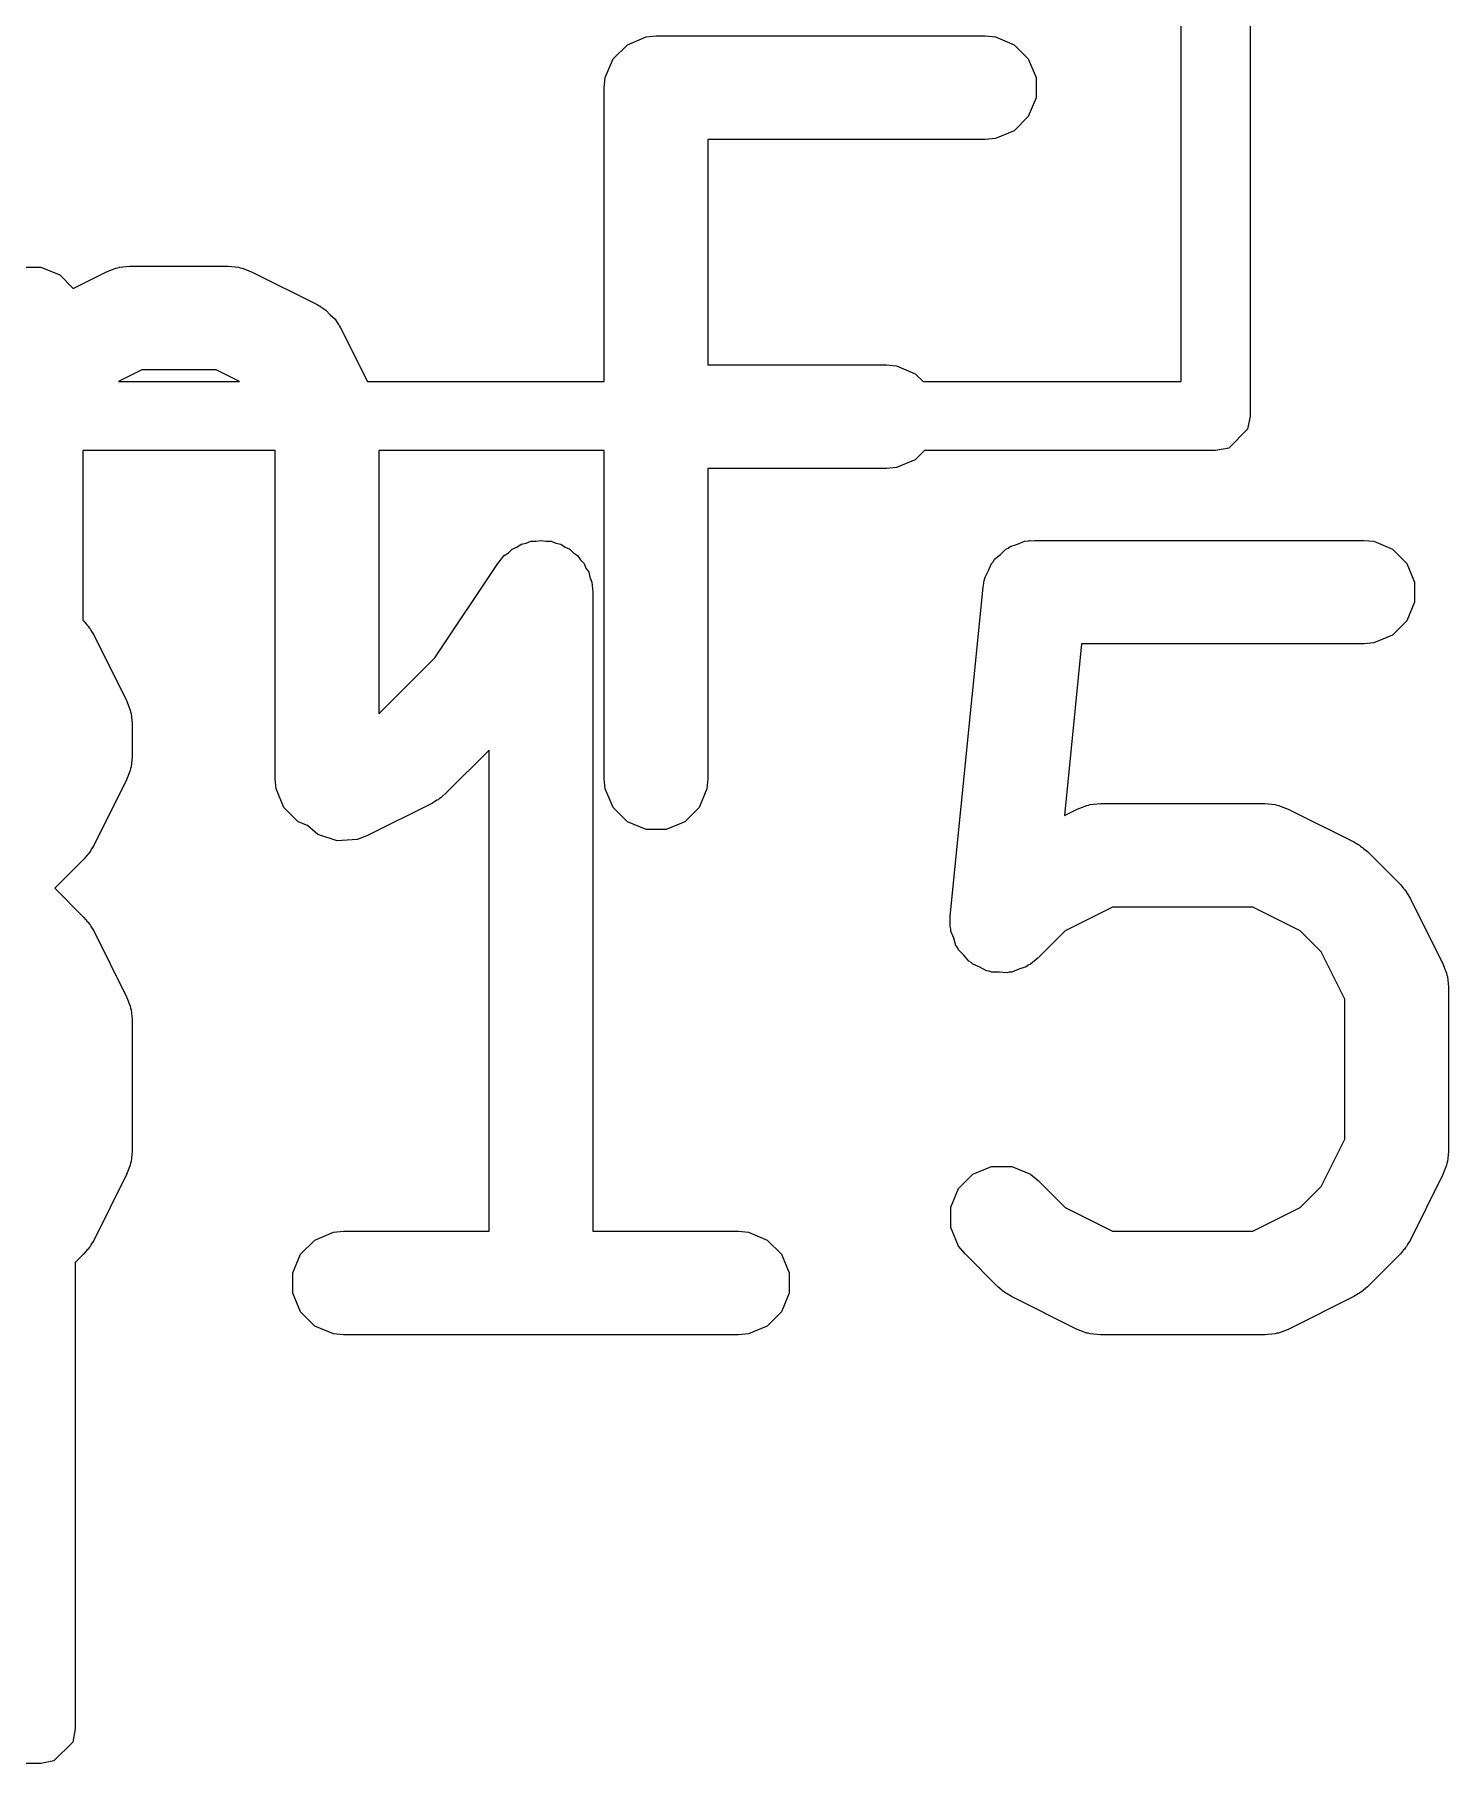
# Model space of a CAD drawing. Extents: x 4.17 to 6.89, y -6.18 to -1.34.
# Drawn here: x 6.5666 to 6.6471, y -4.1516 to -4.0531 of the extents above; entities that cross this region are included whole.
import ezdxf

# ---------------------------------------------------------------- set-up
doc = ezdxf.new("R2010")
doc.units = 0
doc.header["$MEASUREMENT"] = 0
doc.layers.add('BLACK', color=7, linetype='CONTINUOUS')

msp = doc.modelspace()

# ---------------------------------------------------------------- linework, layer by layer
at = {"layer": 'BLACK', "linetype": 'CONTINUOUS'}
for p, q in [((6.635827, -3.877953), (6.635827, -4.074803)), ((6.63189, -4.072835), (6.63189, -3.879921)), ((6.599532, -4.054455), (6.600347, -4.05364)), ((6.600347, -4.05364), (6.601411, -4.053199)), ((6.601411, -4.053199), (6.601987, -4.053142)), ((6.601987, -4.053142), (6.620735, -4.053142)), ((6.620735, -4.053142), (6.621311, -4.053199)), ((6.621311, -4.053199), (6.622375, -4.05364)), ((6.622375, -4.05364), (6.62319, -4.054455)), ((6.599091, -4.055519), (6.599532, -4.054455)), ((6.62319, -4.054455), (6.623631, -4.055519)), ((6.599034, -4.056095), (6.599091, -4.055519)), ((6.623631, -4.055519), (6.623631, -4.056671)), ((6.599034, -4.072835), (6.599034, -4.056095)), ((6.623631, -4.056671), (6.62319, -4.057736)), ((6.622375, -4.05855), (6.621311, -4.058991)), ((6.62319, -4.057736), (6.622375, -4.05855)), ((6.620735, -4.059048), (6.60494, -4.059048)), ((6.60494, -4.059048), (6.60494, -4.07189)), ((6.621311, -4.058991), (6.620735, -4.059048)), ((6.565791, -4.066323), (6.566943, -4.066323)), ((6.566943, -4.066323), (6.568007, -4.066763)), ((6.57067, -4.066578), (6.571211, -4.066371)), ((6.571211, -4.066371), (6.571317, -4.066363)), ((6.571317, -4.066363), (6.571415, -4.066323)), ((6.571415, -4.066323), (6.571991, -4.066266)), ((6.571991, -4.066266), (6.577615, -4.066266)), ((6.577615, -4.066266), (6.578191, -4.066323)), ((6.578191, -4.066323), (6.578289, -4.066363)), ((6.578289, -4.066363), (6.578395, -4.066371)), ((6.578395, -4.066371), (6.578936, -4.066578)), ((6.568007, -4.066763), (6.568771, -4.067527)), ((6.568771, -4.067527), (6.57067, -4.066578)), ((6.578936, -4.066578), (6.582685, -4.068452)), ((6.582685, -4.068452), (6.582782, -4.068513)), ((6.582782, -4.068513), (6.582827, -4.068528)), ((6.582827, -4.068528), (6.582884, -4.068577)), ((6.582884, -4.068577), (6.583175, -4.068761)), ((6.583175, -4.068761), (6.583418, -4.06904)), ((6.583418, -4.06904), (6.583697, -4.069283)), ((6.583697, -4.069283), (6.583881, -4.069574)), ((6.583881, -4.069574), (6.58393, -4.069631)), ((6.58393, -4.069631), (6.583945, -4.069676)), ((6.583945, -4.069676), (6.584006, -4.069773)), ((6.584006, -4.069773), (6.585537, -4.072835)), ((6.572688, -4.072171), (6.571361, -4.072835)), ((6.576918, -4.072171), (6.572688, -4.072171)), ((6.578245, -4.072835), (6.576918, -4.072171)), ((6.60494, -4.07189), (6.615111, -4.07189)), ((6.615111, -4.07189), (6.615687, -4.071947)), ((6.615687, -4.071947), (6.616751, -4.072388)), ((6.616751, -4.072388), (6.617198, -4.072835)), ((6.571361, -4.072835), (6.578245, -4.072835)), ((6.585537, -4.072835), (6.599034, -4.072835)), ((6.617198, -4.072835), (6.63189, -4.072835)), ((6.635827, -4.074803), (6.635677, -4.075556)), ((6.635677, -4.075556), (6.634612, -4.076622)), ((6.580287, -4.076772), (6.569319, -4.076772)), ((6.569319, -4.076772), (6.569319, -4.086424)), ((6.580287, -4.095465), (6.580287, -4.076772)), ((6.599034, -4.076772), (6.586192, -4.076772)), ((6.586192, -4.076772), (6.586192, -4.091768)), ((6.599034, -4.095465), (6.599034, -4.076772)), ((6.616751, -4.077298), (6.615687, -4.077739)), ((6.617277, -4.076772), (6.616751, -4.077298)), ((6.633858, -4.076772), (6.617277, -4.076772)), ((6.634612, -4.076622), (6.633858, -4.076772)), ((6.615111, -4.077796), (6.60494, -4.077796)), ((6.60494, -4.077796), (6.60494, -4.095465)), ((6.615687, -4.077739), (6.615111, -4.077796)), ((6.593785, -4.08238), (6.594052, -4.08227)), ((6.594052, -4.08227), (6.594293, -4.082109)), ((6.594293, -4.082109), (6.594579, -4.082051)), ((6.594579, -4.082051), (6.594849, -4.081939)), ((6.594849, -4.081939), (6.595139, -4.081939)), ((6.595139, -4.081939), (6.595422, -4.081883)), ((6.595422, -4.081883), (6.595709, -4.081939)), ((6.595709, -4.081939), (6.596002, -4.081939)), ((6.596002, -4.081939), (6.596269, -4.08205)), ((6.596269, -4.08205), (6.596553, -4.082106)), ((6.596553, -4.082106), (6.596796, -4.082268)), ((6.596796, -4.082268), (6.597066, -4.08238)), ((6.622044, -4.082323), (6.622159, -4.082229)), ((6.622159, -4.082229), (6.622572, -4.082104)), ((6.622572, -4.082104), (6.622971, -4.081939)), ((6.622971, -4.081939), (6.623192, -4.081918)), ((6.623192, -4.081918), (6.623262, -4.081896)), ((6.623262, -4.081896), (6.623334, -4.081904)), ((6.623334, -4.081904), (6.623547, -4.081883)), ((6.623547, -4.081883), (6.642295, -4.081883)), ((6.642295, -4.081883), (6.642871, -4.081939)), ((6.642871, -4.081939), (6.643935, -4.08238)), ((6.589381, -4.088579), (6.592969, -4.083197)), ((6.592969, -4.083197), (6.59297, -4.083196)), ((6.59297, -4.083195), (6.592972, -4.083193)), ((6.59297, -4.083196), (6.59297, -4.083195)), ((6.592972, -4.083193), (6.593335, -4.08275)), ((6.593335, -4.08275), (6.593578, -4.082587)), ((6.593578, -4.082587), (6.593785, -4.08238)), ((6.597066, -4.08238), (6.59727, -4.082585)), ((6.59727, -4.082585), (6.597511, -4.082745)), ((6.597511, -4.082745), (6.597674, -4.082988)), ((6.597674, -4.082988), (6.597881, -4.083195)), ((6.597881, -4.083195), (6.597991, -4.083462)), ((6.620927, -4.083594), (6.621092, -4.083195)), ((6.621092, -4.083195), (6.621197, -4.08309)), ((6.621197, -4.08309), (6.621267, -4.082959)), ((6.621267, -4.082959), (6.621601, -4.082686)), ((6.621601, -4.082686), (6.621907, -4.08238)), ((6.621907, -4.08238), (6.622044, -4.082323)), ((6.643935, -4.08238), (6.64475, -4.083195)), ((6.64475, -4.083195), (6.645191, -4.084259)), ((6.597991, -4.083462), (6.598152, -4.083703)), ((6.598152, -4.083703), (6.59821, -4.083989)), ((6.59821, -4.083989), (6.598322, -4.084259)), ((6.598322, -4.084259), (6.598378, -4.084829)), ((6.620651, -4.084259), (6.620679, -4.084191)), ((6.620651, -4.084332), (6.620651, -4.084259)), ((6.620679, -4.084191), (6.620723, -4.083974)), ((6.620723, -4.083974), (6.620927, -4.083594)), ((6.645191, -4.084259), (6.645191, -4.085411)), ((6.598378, -4.084829), (6.598378, -4.084832)), ((6.598378, -4.084832), (6.598378, -4.084833)), ((6.598378, -4.084833), (6.598378, -4.084835)), ((6.598378, -4.084835), (6.598378, -4.121253)), ((6.618734, -4.103289), (6.620609, -4.084542)), ((6.620609, -4.084542), (6.620651, -4.084332)), ((6.645191, -4.085411), (6.64475, -4.086476)), ((6.569319, -4.086424), (6.569392, -4.086497)), ((6.569392, -4.086497), (6.569578, -4.086723)), ((6.569578, -4.086723), (6.569637, -4.086775)), ((6.569637, -4.086775), (6.569693, -4.086863)), ((6.569693, -4.086863), (6.569759, -4.086944)), ((6.569759, -4.086944), (6.569789, -4.087016)), ((6.569789, -4.087016), (6.569945, -4.087264)), ((6.64475, -4.086476), (6.643935, -4.087291)), ((6.569945, -4.087264), (6.57182, -4.091014)), ((6.626219, -4.087788), (6.625242, -4.097559)), ((6.642295, -4.087788), (6.626219, -4.087788)), ((6.642871, -4.087731), (6.642295, -4.087788)), ((6.643935, -4.087291), (6.642871, -4.087731)), ((6.586192, -4.091768), (6.589381, -4.088579)), ((6.57182, -4.091014), (6.572027, -4.091555)), ((6.572027, -4.091555), (6.572034, -4.09166)), ((6.572034, -4.09166), (6.572075, -4.091758)), ((6.572075, -4.091758), (6.572132, -4.092334)), ((6.572132, -4.092334), (6.572132, -4.094209)), ((6.592473, -4.093839), (6.590014, -4.096297)), ((6.592473, -4.121253), (6.592473, -4.093839)), ((6.572027, -4.094989), (6.57182, -4.09553)), ((6.572034, -4.094883), (6.572027, -4.094989)), ((6.572075, -4.094785), (6.572034, -4.094883)), ((6.572132, -4.094209), (6.572075, -4.094785)), ((6.57182, -4.09553), (6.569945, -4.099279)), ((6.580344, -4.096041), (6.580287, -4.095465)), ((6.580784, -4.097106), (6.580344, -4.096041)), ((6.599091, -4.096041), (6.599034, -4.095465)), ((6.599532, -4.097106), (6.599091, -4.096041)), ((6.604883, -4.096041), (6.604442, -4.097106)), ((6.60494, -4.095465), (6.604883, -4.096041)), ((6.589247, -4.09685), (6.585497, -4.098725)), ((6.589495, -4.096694), (6.589247, -4.09685)), ((6.589567, -4.096664), (6.589495, -4.096694)), ((6.589648, -4.096598), (6.589567, -4.096664)), ((6.589737, -4.096542), (6.589648, -4.096598)), ((6.589788, -4.096483), (6.589737, -4.096542)), ((6.590014, -4.096297), (6.589788, -4.096483)), ((6.625976, -4.097192), (6.626517, -4.096986)), ((6.626517, -4.096986), (6.626623, -4.096978)), ((6.626623, -4.096978), (6.626721, -4.096937)), ((6.626721, -4.096937), (6.627297, -4.096881)), ((6.627297, -4.096881), (6.63667, -4.096881)), ((6.63667, -4.096881), (6.637246, -4.096937)), ((6.637246, -4.096937), (6.637344, -4.096978)), ((6.637344, -4.096978), (6.63745, -4.096986)), ((6.63745, -4.096986), (6.637991, -4.097192)), ((6.581599, -4.09792), (6.580784, -4.097106)), ((6.582126, -4.098139), (6.581599, -4.09792)), ((6.600347, -4.09792), (6.599532, -4.097106)), ((6.601411, -4.098361), (6.600347, -4.09792)), ((6.603628, -4.09792), (6.602563, -4.098361)), ((6.604442, -4.097106), (6.603628, -4.09792)), ((6.625242, -4.097559), (6.625976, -4.097192)), ((6.637991, -4.097192), (6.64174, -4.099067)), ((6.582715, -4.098649), (6.582126, -4.098139)), ((6.583808, -4.099014), (6.582715, -4.098649)), ((6.584957, -4.098932), (6.583808, -4.099014)), ((6.585497, -4.098725), (6.584957, -4.098932)), ((6.602563, -4.098361), (6.601411, -4.098361)), ((6.569578, -4.09982), (6.569392, -4.100047)), ((6.569637, -4.099769), (6.569578, -4.09982)), ((6.569693, -4.09968), (6.569637, -4.099769)), ((6.569759, -4.099599), (6.569693, -4.09968)), ((6.569789, -4.099527), (6.569759, -4.099599)), ((6.569945, -4.099279), (6.569789, -4.099527)), ((6.64174, -4.099067), (6.641988, -4.099223)), ((6.641988, -4.099223), (6.64206, -4.099253)), ((6.64206, -4.099253), (6.642141, -4.09932)), ((6.642141, -4.09932), (6.64223, -4.099376)), ((6.64223, -4.099376), (6.642281, -4.099435)), ((6.642281, -4.099435), (6.642508, -4.09962)), ((6.642508, -4.09962), (6.644383, -4.101495)), ((6.569392, -4.100047), (6.56773, -4.101708)), ((6.56773, -4.101708), (6.569392, -4.10337)), ((6.644383, -4.101495), (6.644568, -4.101721)), ((6.644568, -4.101721), (6.644627, -4.101773)), ((6.644627, -4.101773), (6.644683, -4.101862)), ((6.644683, -4.101862), (6.64475, -4.101943)), ((6.64475, -4.101943), (6.64478, -4.102014)), ((6.627994, -4.102786), (6.625296, -4.104135)), ((6.635973, -4.102786), (6.627994, -4.102786)), ((6.638671, -4.104135), (6.635973, -4.102786)), ((6.64478, -4.102014), (6.644936, -4.102263)), ((6.644936, -4.102263), (6.64681, -4.106012)), ((6.569392, -4.10337), (6.569578, -4.103596)), ((6.569578, -4.103596), (6.569637, -4.103647)), ((6.569637, -4.103647), (6.569693, -4.103736)), ((6.569693, -4.103736), (6.569759, -4.103817)), ((6.569759, -4.103817), (6.569789, -4.103889)), ((6.569789, -4.103889), (6.569945, -4.104137)), ((6.618733, -4.103868), (6.618734, -4.103289)), ((6.618776, -4.10401), (6.618733, -4.103868)), ((6.569945, -4.104137), (6.57182, -4.107887)), ((6.618776, -4.104159), (6.618776, -4.10401)), ((6.618941, -4.104558), (6.618776, -4.104159)), ((6.619066, -4.104971), (6.618941, -4.104558)), ((6.625296, -4.104135), (6.62376, -4.105671)), ((6.639868, -4.105332), (6.638671, -4.104135)), ((6.61916, -4.105086), (6.619066, -4.104971)), ((6.619217, -4.105224), (6.61916, -4.105086)), ((6.619522, -4.105529), (6.619217, -4.105224)), ((6.619796, -4.105863), (6.619522, -4.105529)), ((6.619927, -4.105933), (6.619796, -4.105863)), ((6.620032, -4.106038), (6.619927, -4.105933)), ((6.62376, -4.105671), (6.623313, -4.106038)), ((6.641217, -4.10803), (6.639868, -4.105332)), ((6.620431, -4.106203), (6.620032, -4.106038)), ((6.620811, -4.106407), (6.620431, -4.106203)), ((6.620959, -4.106422), (6.620811, -4.106407)), ((6.621096, -4.106479), (6.620959, -4.106422)), ((6.621528, -4.106479), (6.621096, -4.106479)), ((6.621957, -4.106522), (6.621528, -4.106479)), ((6.6221, -4.106479), (6.621957, -4.106522)), ((6.622248, -4.106479), (6.6221, -4.106479)), ((6.622647, -4.106314), (6.622248, -4.106479)), ((6.62306, -4.106189), (6.622647, -4.106314)), ((6.623175, -4.106095), (6.62306, -4.106189)), ((6.623313, -4.106038), (6.623175, -4.106095)), ((6.64681, -4.106012), (6.647017, -4.106553)), ((6.647017, -4.106553), (6.647025, -4.106659)), ((6.647025, -4.106659), (6.647065, -4.106756)), ((6.647065, -4.106756), (6.647122, -4.107333)), ((6.57182, -4.107887), (6.572027, -4.108427)), ((6.647122, -4.107333), (6.647122, -4.116706)), ((6.572027, -4.108427), (6.572034, -4.108533)), ((6.572034, -4.108533), (6.572075, -4.108631)), ((6.572075, -4.108631), (6.572132, -4.109207)), ((6.641217, -4.116009), (6.641217, -4.10803)), ((6.572132, -4.109207), (6.572132, -4.116706)), ((6.572132, -4.116706), (6.572075, -4.117282)), ((6.639868, -4.118707), (6.641217, -4.116009)), ((6.647122, -4.116706), (6.647065, -4.117282)), ((6.572027, -4.117486), (6.57182, -4.118027)), ((6.572034, -4.11738), (6.572027, -4.117486)), ((6.572075, -4.117282), (6.572034, -4.11738)), ((6.620032, -4.118001), (6.621096, -4.11756)), ((6.621096, -4.11756), (6.622248, -4.11756)), ((6.622248, -4.11756), (6.623313, -4.118001)), ((6.647017, -4.117486), (6.64681, -4.118027)), ((6.647025, -4.11738), (6.647017, -4.117486)), ((6.647065, -4.117282), (6.647025, -4.11738)), ((6.57182, -4.118027), (6.569945, -4.121776)), ((6.619217, -4.118815), (6.620032, -4.118001)), ((6.623313, -4.118001), (6.62376, -4.118368)), ((6.62376, -4.118368), (6.625296, -4.119904)), ((6.638671, -4.119904), (6.639868, -4.118707)), ((6.64681, -4.118027), (6.644936, -4.121776)), ((6.618776, -4.11988), (6.619217, -4.118815)), ((6.618776, -4.121032), (6.618776, -4.11988)), ((6.625296, -4.119904), (6.627994, -4.121253)), ((6.635973, -4.121253), (6.638671, -4.119904)), ((6.582536, -4.12175), (6.583601, -4.121309)), ((6.583601, -4.121309), (6.584177, -4.121253)), ((6.584177, -4.121253), (6.592473, -4.121253)), ((6.598378, -4.121253), (6.606674, -4.121253)), ((6.606674, -4.121253), (6.60725, -4.121309)), ((6.60725, -4.121309), (6.608315, -4.12175)), ((6.619217, -4.122096), (6.618776, -4.121032)), ((6.627994, -4.121253), (6.635973, -4.121253)), ((6.569392, -4.122544), (6.568898, -4.123038)), ((6.569578, -4.122317), (6.569392, -4.122544)), ((6.569637, -4.122266), (6.569578, -4.122317)), ((6.569693, -4.122177), (6.569637, -4.122266)), ((6.569759, -4.122096), (6.569693, -4.122177)), ((6.569789, -4.122024), (6.569759, -4.122096)), ((6.569945, -4.121776), (6.569789, -4.122024)), ((6.581281, -4.123629), (6.581722, -4.122565)), ((6.581722, -4.122565), (6.582536, -4.12175)), ((6.608315, -4.12175), (6.609129, -4.122565)), ((6.609129, -4.122565), (6.60957, -4.123629)), ((6.619584, -4.122544), (6.619217, -4.122096)), ((6.621459, -4.124419), (6.619584, -4.122544)), ((6.644383, -4.122544), (6.642508, -4.124419)), ((6.644568, -4.122317), (6.644383, -4.122544)), ((6.644627, -4.122266), (6.644568, -4.122317)), ((6.644683, -4.122177), (6.644627, -4.122266)), ((6.64475, -4.122096), (6.644683, -4.122177)), ((6.64478, -4.122024), (6.64475, -4.122096)), ((6.644936, -4.121776), (6.64478, -4.122024)), ((6.568898, -4.123038), (6.568898, -4.149606)), ((6.581281, -4.124782), (6.581281, -4.123629)), ((6.60957, -4.123629), (6.60957, -4.124782)), ((6.621685, -4.124604), (6.621459, -4.124419)), ((6.621737, -4.124663), (6.621685, -4.124604)), ((6.642281, -4.124604), (6.64223, -4.124663)), ((6.642508, -4.124419), (6.642281, -4.124604)), ((6.581722, -4.125846), (6.581281, -4.124782)), ((6.60957, -4.124782), (6.609129, -4.125846)), ((6.621826, -4.124719), (6.621737, -4.124663)), ((6.621907, -4.124786), (6.621826, -4.124719)), ((6.621979, -4.124816), (6.621907, -4.124786)), ((6.622227, -4.124972), (6.621979, -4.124816)), ((6.625976, -4.126846), (6.622227, -4.124972)), ((6.64174, -4.124972), (6.637991, -4.126846)), ((6.641988, -4.124816), (6.64174, -4.124972)), ((6.64206, -4.124786), (6.641988, -4.124816)), ((6.642141, -4.124719), (6.64206, -4.124786)), ((6.64223, -4.124663), (6.642141, -4.124719)), ((6.582536, -4.126661), (6.581722, -4.125846)), ((6.609129, -4.125846), (6.608315, -4.126661)), ((6.583601, -4.127101), (6.582536, -4.126661)), ((6.584177, -4.127158), (6.583601, -4.127101)), ((6.606674, -4.127158), (6.584177, -4.127158)), ((6.60725, -4.127101), (6.606674, -4.127158)), ((6.608315, -4.126661), (6.60725, -4.127101)), ((6.626517, -4.127053), (6.625976, -4.126846)), ((6.626623, -4.127061), (6.626517, -4.127053)), ((6.626721, -4.127101), (6.626623, -4.127061)), ((6.627297, -4.127158), (6.626721, -4.127101)), ((6.63667, -4.127158), (6.627297, -4.127158)), ((6.637246, -4.127101), (6.63667, -4.127158)), ((6.637344, -4.127061), (6.637246, -4.127101)), ((6.63745, -4.127053), (6.637344, -4.127061)), ((6.637991, -4.126846), (6.63745, -4.127053)), ((6.568898, -4.149606), (6.568748, -4.15036)), ((6.568748, -4.15036), (6.567682, -4.151425)), ((6.566929, -4.151575), (6.503937, -4.151575)), ((6.567682, -4.151425), (6.566929, -4.151575))]:
    msp.add_line(p, q, dxfattribs=at)

doc.saveas('drawing.dxf')
